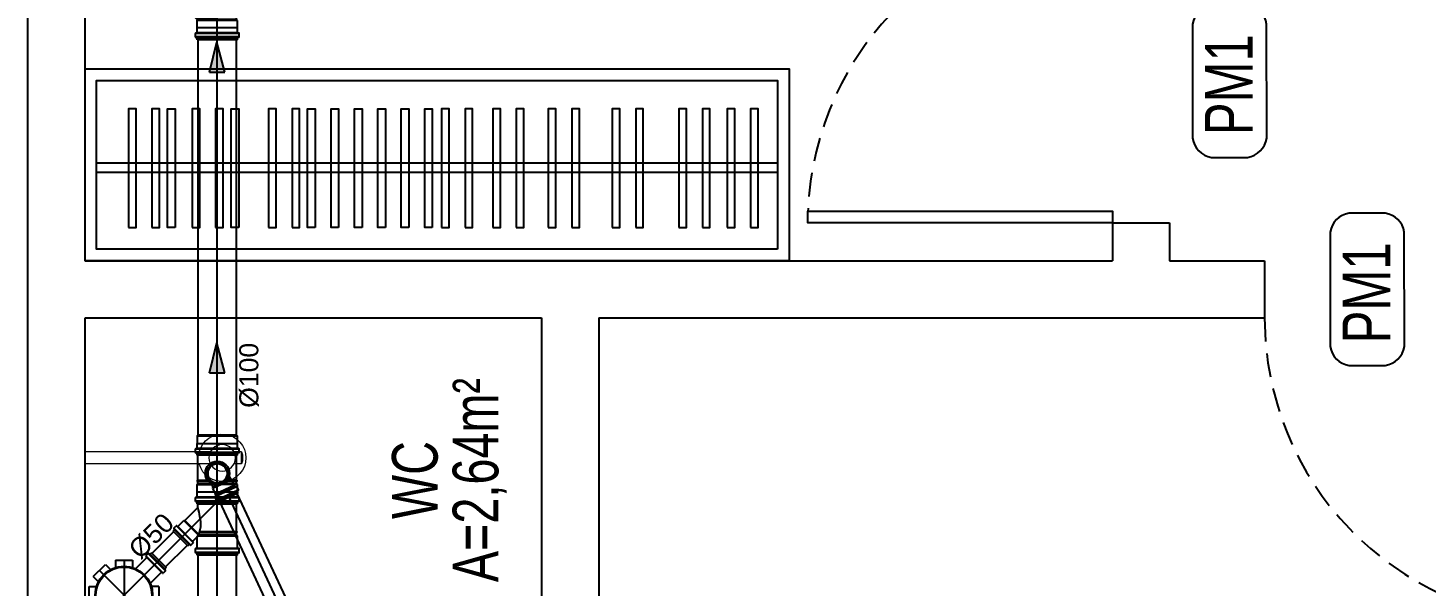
# Model space of a CAD drawing. Header units: millimetres. Extents: x 2502 to 4311, y 2007 to 3121.
# Drawn here: x 2699.3 to 2846.3, y 2387.5 to 2446.2 of the extents above; entities that cross this region are included whole.
import ezdxf
from ezdxf.enums import TextEntityAlignment as Align

# ---------------------------------------------------------------- set-up
doc = ezdxf.new("R2010")
doc.units = ezdxf.units.MM
doc.header["$LTSCALE"] = 20
doc.header["$MEASUREMENT"] = 0
doc.linetypes.add('CONTINU', pattern=[0])
doc.linetypes.add('HIDDEN2', pattern=[0.1875, 0.125, -0.0625])
for name, color, linetype in [('A-PEN-08', 8, 'CONTINUOUS'), ('AF', 5, 'CONTINUOUS'), ('E-txt-g', 3, 'CONTINUOUS'), ('Esgoto', 5, 'CONTINUOUS'), ('Texto-Tubos', 7, 'CONTINUOUS'), ('TigreCad', 3, 'CONTINUOUS'), ('Tinterno', 9, 'CONTINUOUS')]:
    doc.layers.add(name, color=color, linetype=linetype)
doc.layers.add('E-Lay-9', color=9, linetype='CONTINUOUS', lineweight=9)
doc.layers.add('E-Txt-W', color=7, linetype='CONTINUOUS', lineweight=20)
doc.styles.add('F2', font='swisscl.ttf')
doc.styles.add('REG60', font='romans.shx', dxfattribs={"width": 0.8, "height": 0.15})
doc.styles.add('REG80', font='romans.shx', dxfattribs={"width": 0.8, "height": 0.2})
doc.styles.add('TCTUBOS-TXT', font='arial.ttf')

# ---------------------------------------------------------------- blocks, each defined once
blk = doc.blocks.new('TXT-AMB75')
at = {"layer": 'E-txt-g', "style": 'REG80', "width": 0.8, "flags": 8}
blk.add_attdef('TXT', text='', height=0.2, dxfattribs=at).set_placement((0.0055, 0.2964), align=Align.CENTER)
at = {"layer": 'E-Txt-W', "style": 'REG60', "width": 0.8, "flags": 8}
blk.add_attdef('TXT', text='', height=0.15, dxfattribs=at).set_placement((0.0055, 0.0271), align=Align.CENTER)
blk = doc.blocks.new('27150012p')
at = {"layer": 'TigreCad'}
for p, q in [((-80.6, 48.8), (-48.8, 80.6)), ((-48.8, 80.6), (-35.1, 66.9)), ((-22.5, 91.5), (-22.5, 72.1)), ((-22.5, 91.5), (22.5, 91.5)), ((22.5, 91.5), (22.5, 72.1)), ((48.8, 80.6), (35.1, 66.9)), ((48.8, 80.6), (80.6, 48.8)), ((-80.6, 48.8), (-66.9, 35.1)), ((80.6, 48.8), (66.9, 35.1)), ((-91.5, -22.5), (-91.5, 22.5)), ((-91.5, 22.5), (-72.1, 22.5)), ((111.4, 27.4), (70.4, 27.4)), ((112.7, 30.9), (112.4, 28.3)), ((122.4, 31.8), (113.7, 31.8)), ((113.7, 30.8), (113.7, -30.8)), ((122.4, 30.8), (122.4, -30.8)), ((123.4, 31.1), (124.2, 28.1)), ((129.5, 27.4), (125.1, 27.4)), ((129.5, 27.4), (129.5, -27.4)), ((-91.5, -22.5), (-72.1, -22.5)), ((-80.6, -48.8), (-66.9, -35.1)), ((80.6, -48.8), (66.9, -35.1)), ((111.4, -27.4), (70.4, -27.4)), ((112.7, -30.9), (112.4, -28.3)), ((122.4, -31.8), (113.7, -31.8)), ((123.4, -31.1), (124.2, -28.1)), ((129.5, -27.4), (125.1, -27.4)), ((-48.8, -80.6), (-80.6, -48.8)), ((-48.8, -80.6), (-35.1, -66.9)), ((-22.5, -91.5), (-22.5, -72.1)), ((22.5, -91.5), (22.5, -72.1)), ((48.8, -80.6), (35.1, -66.9)), ((80.6, -48.8), (48.8, -80.6)), ((22.5, -91.5), (-22.5, -91.5))]:
    blk.add_line(p, q, dxfattribs=at)
blk.add_circle((0, 0), 75.5, dxfattribs=at)
for centre, start, end in [((111.4, 28.4), 270, 355), ((113.7, 30.8), 90, 175), ((122.4, 30.8), 15, 90), ((125.1, 28.4), 195, 270), ((111.4, -28.4), 5, 90), ((113.7, -30.8), 185, 270), ((122.4, -30.8), 270, 345), ((125.1, -28.4), 90, 165)]:
    blk.add_arc(centre, 1, start, end, dxfattribs=at)
at = {"layer": 'Tinterno'}
for p, q in [((112.4, 27.4), (112.4, -27.4)), ((124.4, 27.4), (124.4, -27.4))]:
    blk.add_line(p, q, dxfattribs=at)
blk.add_circle((0, 0), 73.5, dxfattribs=at)
blk = doc.blocks.new('26277469p')
at = {"layer": 'TigreCad'}
for p, q in [((78, 50.8), (6, 50.8)), ((78, 50.8), (78.1, 52.3)), ((78, -46.9), (78, 50.8)), ((78.1, -46.9), (78.1, 52.3)), ((81.1, 52.3), (78.1, 52.3)), ((81.1, -47.9), (81.1, 52.3)), ((81.2, 50.8), (81.1, 52.3)), ((81.2, -48), (81.2, 50.8)), ((87.4, 50.8), (81.2, 50.8)), ((89.8, 53.2), (87.4, 50.8)), ((89.8, -51.8), (89.8, 53.2)), ((121.7, 53.2), (89.8, 53.2)), ((122.9, 56.7), (122.7, 54.2)), ((133.3, 57.6), (123.9, 57.6)), ((123.9, 56.6), (123.9, -56.7)), ((133.3, 56.6), (133.3, -56.7)), ((134.3, 56.9), (135.1, 54)), ((140.5, 53.2), (136.1, 53.2)), ((140.5, 53.2), (140.5, -53.3)), ((14.9, -50.8), (6, -50.8)), ((49.6, -85.4), (14.9, -50.8)), ((49.6, -88.3), (87.3, -50.5)), ((106.9, -63.4), (63.4, -106.9)), ((113.6, -70.1), (70.1, -113.6)), ((103.4, -64.8), (93.6, -55)), ((121.7, -53.3), (94.3, -53.3)), ((106.8, -63.1), (104.8, -64.8)), ((114.4, -69.4), (108.2, -63.2)), ((114.5, -70.6), (113, -73.3)), ((122.9, -56.7), (122.7, -54.2)), ((133.3, -57.7), (123.9, -57.7)), ((134.3, -56.9), (135.1, -54)), ((140.5, -53.3), (136.1, -53.3)), ((49.6, -88.3), (49.6, -85.4)), ((64.8, -103.4), (49.6, -88.3)), ((63.1, -106.8), (64.8, -104.8)), ((69.4, -114.4), (63.2, -108.2)), ((116.2, -77.5), (77.5, -116.2)), ((116.2, -77.5), (113.1, -74.5)), ((70.6, -114.5), (73.3, -113)), ((77.5, -116.2), (74.5, -113.1))]:
    blk.add_line(p, q, dxfattribs=at)
blk.add_lwpolyline([(15.8, -51.2, -0.013476), (38.9, -47.1, -0.106485), (67.2, -44.2, -0.09207), (93.5, -53.8, -0.112954)], format="xyb", dxfattribs=at)
for centre, start, end in [((121.7, 54.2), 270, 355), ((123.9, 56.6), 90, 175), ((133.3, 56.6), 15, 90), ((136.1, 54.2), 195, 270), ((14.9, -51.8), 34.2682, 90), ((94.3, -54.3), 90, 225), ((104.1, -64.1), 225, 310), ((107.4, -63.9), 45, 130), ((113.8, -73.8), 150, 225), ((113.6, -70.1), 330, 45), ((121.7, -54.3), 5, 90), ((123.9, -56.7), 185, 270), ((133.3, -56.7), 270, 345), ((136.1, -54.3), 90, 165), ((63.9, -107.4), 140, 225), ((64.1, -104.1), 320, 45), ((70.1, -113.6), 225, 300), ((73.8, -113.8), 45, 120)]:
    blk.add_arc(centre, 1, start, end, dxfattribs=at)
at = {"layer": 'Tinterno'}
for p, q in [((6, 50.8), (6, -50.8)), ((87.4, -50.6), (87.4, 50.8)), ((122.6, 53.2), (122.6, -53.3)), ((135.3, 53.2), (135.3, -53.3)), ((85.3, -49.6), (49.6, -85.4)), ((104.1, -65.4), (65.4, -104.1)), ((112.6, -73.9), (73.9, -112.6))]:
    blk.add_line(p, q, dxfattribs=at)
blk = doc.blocks.new('trn1050s')
at = {"layer": 'TigreCad'}
for p, q in [((-80.4, -53.3), (-80.4, 53.3)), ((-80.4, 53.3), (-76, 53.3)), ((-74.2, 56.9), (-75, 54)), ((-73.2, 57.7), (-63.8, 57.7)), ((-73.2, -56.6), (-73.2, 56.7)), ((-63.8, -56.6), (-63.8, 56.7)), ((-62.8, 56.7), (-62.6, 54.2)), ((-61.6, 53.3), (-49.5, 53.3)), ((-49.5, -53.3), (-49.5, 53.3)), ((-49.5, 53.3), (-49.2, 53)), ((-49.2, 53), (-29.5, 53)), ((-29.5, 53), (-29.5, 11.9)), ((-29.5, 53), (-27.3, 50.8)), ((-27.3, 50.8), (-21.1, 50.8)), ((-21.1, 50.8), (-21, 52.3)), ((-21, 52.3), (-21, 23.9)), ((-21, 52.3), (-18, 52.3)), ((-18, 52.3), (-18, 26.2)), ((-17.9, 50.8), (-18, 52.3)), ((-17.9, 50.8), (47.6, 50.8)), ((-29.5, -53), (-29.5, -11.9)), ((-21, -52.3), (-21, -23.9)), ((-18, -52.3), (-18, -26.2)), ((-80.4, -53.3), (-76, -53.3)), ((-74.2, -56.9), (-75, -54)), ((-73.2, -57.6), (-63.8, -57.6)), ((-62.8, -56.7), (-62.6, -54.2)), ((-61.6, -53.3), (-49.5, -53.3)), ((-49.5, -53.3), (-49.2, -53)), ((-49.2, -53), (-29.5, -53)), ((-29.5, -53), (-27.3, -50.8)), ((-27.3, -50.8), (-21.1, -50.8)), ((-21.1, -50.8), (-21, -52.3)), ((-21, -52.3), (-18, -52.3)), ((-17.9, -50.8), (-18, -52.3)), ((-17.9, -50.8), (47.6, -50.8))]:
    blk.add_line(p, q, dxfattribs=at)
for radius in [31.8, 25.6]:
    blk.add_circle((0, 0), radius, dxfattribs=at)
for centre, start, end in [((-76, 54.2), 270, 345), ((-73.2, 56.7), 90, 165), ((-63.8, 56.7), 5, 90), ((-61.6, 54.2), 185, 270), ((-76, -54.2), 15, 90), ((-73.2, -56.6), 195, 270), ((-63.8, -56.6), 270, 355), ((-61.6, -54.2), 90, 175)]:
    blk.add_arc(centre, 1, start, end, dxfattribs=at)
at = {"layer": 'Tinterno'}
for p, q in [((-75.2, -53.3), (-75.2, 53.3)), ((-62.5, -53.3), (-62.5, 53.3)), ((-49.2, -53), (-49.2, 53)), ((-27.3, 50.8), (-27.3, 16.3)), ((-21.1, 50.8), (-21.1, 23.8)), ((-17.9, 50.8), (-17.9, 26.3)), ((47.6, -50.8), (47.6, 50.8)), ((-27.3, -50.8), (-27.3, -16.3)), ((-21.1, -50.8), (-21.1, -23.8)), ((-17.9, -50.8), (-17.9, -26.3))]:
    blk.add_line(p, q, dxfattribs=at)
blk.add_circle((0, 0), 27.3, dxfattribs=at)
blk = doc.blocks.new('j9n50d')
at = {"layer": 'TigreCad'}
for p, q in [((28.5, 25.4), (0, 25.4)), ((30.3, 27.2), (28.5, 25.4)), ((30.3, -27.1), (30.3, 27.2)), ((47.1, 27.2), (30.3, 27.2)), ((47.3, 27.4), (47.1, 27.2)), ((47.1, -27.1), (47.1, 27.2)), ((51.9, 27.4), (47.3, 27.4)), ((53.2, 30.9), (52.9, 28.3)), ((53.4, 30.8), (53.4, -30.8)), ((62.9, 31.8), (54.2, 31.8)), ((62.9, 30.8), (62.9, -30.8)), ((63.9, 31.1), (64.7, 28.1)), ((70, 27.4), (65.6, 27.4)), ((70, 27.4), (70, -27.4)), ((28.5, -25.3), (0, -25.3)), ((30.3, -27.1), (28.5, -25.3)), ((47.1, -27.1), (30.3, -27.1)), ((47.3, -27.4), (47.1, -27.1)), ((51.9, -27.4), (47.3, -27.4)), ((53.2, -30.9), (52.9, -28.3)), ((62.9, -31.8), (54.2, -31.8)), ((63.9, -31.1), (64.7, -28.1)), ((70, -27.4), (65.6, -27.4))]:
    blk.add_line(p, q, dxfattribs=at)
for centre, radius, start, end in [((0, 0), 25.4, 90, 270), ((51.9, 28.4), 1, 270, 355), ((54.2, 30.8), 1, 90, 175), ((62.9, 30.8), 1, 15, 90), ((65.6, 28.4), 1, 195, 270), ((51.9, -28.4), 1, 5, 90), ((54.2, -30.8), 1, 185, 270), ((62.9, -30.8), 1, 270, 345), ((65.6, -28.4), 1, 90, 165)]:
    blk.add_arc(centre, radius, start, end, dxfattribs=at)
at = {"layer": 'Tinterno'}
for p, q in [((28.5, -25.3), (28.5, 25.4)), ((47.3, -27.4), (47.3, 27.4)), ((52.9, 27.4), (52.9, -27.4)), ((64.9, 27.4), (64.9, -27.4))]:
    blk.add_line(p, q, dxfattribs=at)
blk = doc.blocks.new('11031030p')
at = {"layer": 'TigreCad'}
for p, q in [((0, -53.3), (0, 53.2)), ((0, 53.2), (4.4, 53.2)), ((6.2, 56.9), (5.4, 54)), ((7.2, 57.6), (16.6, 57.6)), ((7.2, -56.7), (7.2, 56.6)), ((16.6, -56.7), (16.6, 56.6)), ((17.6, 56.7), (17.8, 54.2)), ((18.8, 53.2), (30.9, 53.2)), ((30.9, 53.2), (31.2, 53)), ((50.9, 53), (31.2, 53)), ((50.9, 53), (53.1, 50.8)), ((53.1, -50.8), (53.1, 50.8)), ((0, -53.3), (4.4, -53.3)), ((6.2, -56.9), (5.4, -54)), ((7.2, -57.7), (16.6, -57.7)), ((17.6, -56.7), (17.8, -54.2)), ((18.8, -53.3), (30.9, -53.3)), ((30.9, -53.3), (31.2, -53)), ((31.2, -53), (50.9, -53)), ((50.9, -53), (53.1, -50.8))]:
    blk.add_line(p, q, dxfattribs=at)
for centre, start, end in [((4.4, 54.2), 270, 345), ((7.2, 56.6), 90, 165), ((16.6, 56.6), 5, 90), ((18.8, 54.2), 185, 270), ((4.4, -54.2), 15, 90), ((7.2, -56.7), 195, 270), ((16.6, -56.7), 270, 355), ((18.8, -54.2), 90, 175)]:
    blk.add_arc(centre, 1, start, end, dxfattribs=at)
at = {"layer": 'Tinterno'}
for p, q in [((5.2, -53.3), (5.2, 53.2)), ((17.9, -53.3), (17.9, 53.2)), ((30.9, 53.2), (30.9, -53.3)), ((31.2, 53), (31.2, -53)), ((50.9, 53), (50.9, -53))]:
    blk.add_line(p, q, dxfattribs=at)
blk = doc.blocks.new('j4n100p')
at = {"layer": 'TigreCad'}
for p, q in [((9.8, 50.8), (9.9, 52.3)), ((9.8, 50.8), (9.8, 0)), ((12.9, 52.3), (9.9, 52.3)), ((9.9, 52.3), (9.9, 0)), ((13, 50.8), (12.9, 52.3)), ((12.9, 52.3), (12.9, 0)), ((19.2, 50.8), (13, 50.8)), ((13, 50.8), (13, 0)), ((21.4, 53), (19.2, 50.8)), ((41.1, 53), (21.4, 53)), ((21.4, 53), (21.4, -53)), ((41.4, 53.2), (41.1, 53)), ((41.1, 53), (41.1, -53)), ((53.5, 53.2), (41.4, 53.2)), ((41.4, 53.2), (41.4, -53.3)), ((54.7, 56.7), (54.5, 54.2)), ((65.1, 57.7), (55.7, 57.7)), ((55.7, 56.7), (55.7, -56.6)), ((65.1, 56.7), (65.1, -56.6)), ((66.1, 56.9), (66.9, 54)), ((72.3, 53.2), (67.9, 53.2)), ((72.3, 53.2), (72.3, -53.3)), ((-48.8, 23.1), (-58.1, 13.7)), ((9.8, -54.2), (9.8, 0)), ((13, -56), (13, 0)), ((19.1, -52.8), (13.7, -58.1)), ((21.4, -53), (21.2, -52.8)), ((41.1, -53), (21.4, -53)), ((41.4, -53.3), (41.1, -53)), ((53.5, -53.3), (41.4, -53.3)), ((54.7, -56.7), (54.5, -54.2)), ((65.1, -57.6), (55.7, -57.6)), ((66.1, -56.9), (66.9, -54)), ((72.3, -53.3), (67.9, -53.3))]:
    blk.add_line(p, q, dxfattribs=at)
for centre, radius, start, end in [((20.1, -45.8), 97.2, 96.0987, 135), ((53.5, 54.2), 1, 270, 355), ((55.7, 56.7), 1, 90, 175), ((65.1, 56.7), 1, 15, 90), ((67.9, 54.2), 1, 195, 270), ((20.1, -53.8), 1.5, 45, 135), ((53.5, -54.2), 1, 5, 90), ((55.7, -56.6), 1, 185, 270), ((65.1, -56.6), 1, 270, 345), ((67.9, -54.2), 1, 90, 165)]:
    blk.add_arc(centre, radius, start, end, dxfattribs=at)
at = {"layer": 'Tinterno'}
for p, q in [((19.2, 50.8), (19.2, -52.7)), ((54.4, 53.2), (54.4, -53.3)), ((67.1, 53.2), (67.1, -53.3)), ((13.7, -58.1), (-58.1, 13.7)), ((9.9, -54.3), (9.9, 0)), ((12.9, -53.3), (12.9, 0))]:
    blk.add_line(p, q, dxfattribs=at)
blk = doc.blocks.new('Chuveiro')
at = {"layer": 'E-Lay-9', "color": 8}
for p, q in [((-0.0311, 0.0156), (-0.3604, 0.0156)), ((0.0509, 0.0156), (0.0311, 0.0156)), ((0.0509, 0.0156), (0.0509, -0.0156)), ((-0.0311, -0.0156), (-0.3604, -0.0156)), ((0.0509, -0.0156), (0.0311, -0.0156))]:
    blk.add_line(p, q, dxfattribs=at)
blk.add_circle((0, 0), 0.0348, dxfattribs=at)
for centre, radius, start, end in [((0, 0), 0.0624, 194.4775, 165.5225), ((0.0093, 0), 0.0444, 339.4266, 20.5734)]:
    blk.add_arc(centre, radius, start, end, dxfattribs=at)

msp = doc.modelspace()

# ---------------------------------------------------------------- hatches: boundary and pattern name
at = {"layer": 'AF'}
h = msp.add_hatch(color=256, dxfattribs=at)
h.paths.add_polyline_path([(2719.15, 2444.72), (2719.18, 2441.58), (2719.98, 2441.59)])
h.paths.add_polyline_path([(2719.15, 2444.72), (2718.38, 2441.57), (2719.18, 2441.58)])
h = msp.add_hatch(color=256, dxfattribs=at)
h.paths.add_polyline_path([(2719.15, 2444.72), (2719.18, 2441.58), (2719.98, 2441.59)])
h.paths.add_polyline_path([(2719.15, 2444.72), (2718.38, 2441.57), (2719.18, 2441.58)])
h = msp.add_hatch(color=256, dxfattribs=at)
h.paths.add_polyline_path([(2719.15, 2413.11), (2719.18, 2409.97), (2719.98, 2409.97)])
h.paths.add_polyline_path([(2719.15, 2413.11), (2718.38, 2409.96), (2719.18, 2409.97)])
h = msp.add_hatch(color=256, dxfattribs=at)
h.paths.add_polyline_path([(2719.15, 2413.11), (2719.18, 2409.97), (2719.98, 2409.97)])
h.paths.add_polyline_path([(2719.15, 2413.11), (2718.38, 2409.96), (2719.18, 2409.97)])

# ---------------------------------------------------------------- linework, layer by layer
at = {"layer": 'A-PEN-08', "linetype": 'Continuous', "ltscale": 0.35}
for p, q in [((2699.28, 2277.75), (2699.28, 2457.85)), ((2699.28, 2277.75), (2699.28, 2457.85)), ((2705.28, 2421.75), (2705.28, 2457.85)), ((2705.28, 2421.75), (2705.28, 2457.85)), ((2813.28, 2425.75), (2813.28, 2421.75)), ((2813.28, 2425.75), (2819.28, 2425.75)), ((2813.28, 2425.75), (2813.28, 2421.75)), ((2813.28, 2425.75), (2819.28, 2425.75)), ((2819.28, 2425.75), (2819.28, 2421.75)), ((2819.28, 2425.75), (2819.28, 2421.75)), ((2705.28, 2421.75), (2813.28, 2421.75)), ((2705.28, 2421.75), (2813.28, 2421.75)), ((2819.28, 2421.75), (2829.28, 2421.75)), ((2819.28, 2421.75), (2829.28, 2421.75)), ((2829.28, 2421.75), (2829.28, 2415.75)), ((2829.28, 2421.75), (2829.28, 2415.75)), ((2705.28, 2327.75), (2705.28, 2415.75)), ((2705.28, 2415.75), (2753.28, 2415.75)), ((2705.28, 2327.75), (2705.28, 2415.75)), ((2705.28, 2415.75), (2753.28, 2415.75)), ((2753.28, 2415.75), (2753.28, 2327.75)), ((2753.28, 2415.75), (2753.28, 2327.75)), ((2759.28, 2415.75), (2829.28, 2415.75)), ((2759.28, 2415.75), (2759.28, 2321.75)), ((2759.28, 2415.75), (2829.28, 2415.75)), ((2759.28, 2415.75), (2759.28, 2321.75))]:
    msp.add_line(p, q, dxfattribs=at)
at = {"layer": 'A-PEN-08'}
for p, q in [((2778.09, 2432.01), (2706.48, 2432.01)), ((2778.09, 2432.01), (2706.48, 2432.01)), ((2778.09, 2431.01), (2706.48, 2431.01)), ((2778.09, 2431.01), (2706.48, 2431.01))]:
    msp.add_line(p, q, dxfattribs=at)
at = {"layer": 'A-PEN-08', "linetype": 'Continuous'}
for points in [[(2823.71, 2448.63, 0.331371), (2821.71, 2446.63), (2821.72, 2434.62, 0.332506), (2823.71, 2432.62), (2827.5, 2432.62, 0.330378), (2829.51, 2434.62), (2829.5, 2446.63, 0.331371), (2827.5, 2448.63)], [(2823.71, 2448.63, 0.331371), (2821.71, 2446.63), (2821.72, 2434.62, 0.332506), (2823.71, 2432.62), (2827.5, 2432.62, 0.330378), (2829.51, 2434.62), (2829.5, 2446.63, 0.331371), (2827.5, 2448.63)], [(2838.18, 2426.75, 0.331371), (2836.18, 2424.75), (2836.19, 2412.74, 0.332506), (2838.18, 2410.74), (2841.96, 2410.74, 0.330378), (2843.98, 2412.74), (2843.96, 2424.75, 0.331371), (2841.96, 2426.75)], [(2838.18, 2426.75, 0.331371), (2836.18, 2424.75), (2836.19, 2412.74, 0.332506), (2838.18, 2410.74), (2841.96, 2410.74, 0.330378), (2843.98, 2412.74), (2843.96, 2424.75, 0.331371), (2841.96, 2426.75)]]:
    msp.add_lwpolyline(points, format="xyb", close=True, dxfattribs=at)
at = {"layer": 'A-PEN-08'}
for points in [[(2779.29, 2421.75), (2705.28, 2421.75), (2705.28, 2441.91), (2779.29, 2441.91)], [(2779.29, 2421.75), (2705.28, 2421.75), (2705.28, 2441.91), (2779.29, 2441.91)], [(2778.09, 2422.95), (2706.48, 2422.95), (2706.48, 2440.71), (2778.09, 2440.71)], [(2778.09, 2422.95), (2706.48, 2422.95), (2706.48, 2440.71), (2778.09, 2440.71)], [(2709.85, 2425.25), (2710.65, 2425.25), (2710.65, 2437.72), (2709.85, 2437.72)], [(2709.85, 2425.25), (2710.65, 2425.25), (2710.65, 2437.72), (2709.85, 2437.72)], [(2712.31, 2425.25), (2713.11, 2425.25), (2713.11, 2437.72), (2712.31, 2437.72)], [(2712.31, 2425.25), (2713.11, 2425.25), (2713.11, 2437.72), (2712.31, 2437.72)], [(2714.75, 2425.25), (2713.95, 2425.25), (2713.95, 2437.72), (2714.75, 2437.72)], [(2714.75, 2425.25), (2713.95, 2425.25), (2713.95, 2437.72), (2714.75, 2437.72)]]:
    msp.add_lwpolyline(points, close=True, dxfattribs=at)
at = {"layer": 'A-PEN-08', "ltscale": 0.5}
for points in [[(2716.54, 2425.25), (2717.34, 2425.25), (2717.34, 2437.72), (2716.54, 2437.72)], [(2716.54, 2425.25), (2717.34, 2425.25), (2717.34, 2437.72), (2716.54, 2437.72)], [(2719.01, 2425.25), (2719.81, 2425.25), (2719.81, 2437.72), (2719.01, 2437.72)], [(2719.01, 2425.25), (2719.81, 2425.25), (2719.81, 2437.72), (2719.01, 2437.72)], [(2721.45, 2425.25), (2720.65, 2425.25), (2720.65, 2437.72), (2721.45, 2437.72)], [(2721.45, 2425.25), (2720.65, 2425.25), (2720.65, 2437.72), (2721.45, 2437.72)], [(2724.58, 2425.25), (2725.38, 2425.25), (2725.38, 2437.72), (2724.58, 2437.72)], [(2724.58, 2425.25), (2725.38, 2425.25), (2725.38, 2437.72), (2724.58, 2437.72)], [(2727.04, 2425.25), (2727.84, 2425.25), (2727.84, 2437.72), (2727.04, 2437.72)], [(2727.04, 2425.25), (2727.84, 2425.25), (2727.84, 2437.72), (2727.04, 2437.72)], [(2729.48, 2425.25), (2728.68, 2425.25), (2728.68, 2437.72), (2729.48, 2437.72)], [(2729.48, 2425.25), (2728.68, 2425.25), (2728.68, 2437.72), (2729.48, 2437.72)], [(2731.94, 2425.25), (2731.14, 2425.25), (2731.14, 2437.72), (2731.94, 2437.72)], [(2731.94, 2425.25), (2731.14, 2425.25), (2731.14, 2437.72), (2731.94, 2437.72)], [(2734.41, 2425.25), (2733.61, 2425.25), (2733.61, 2437.72), (2734.41, 2437.72)], [(2734.41, 2425.25), (2733.61, 2425.25), (2733.61, 2437.72), (2734.41, 2437.72)], [(2736.87, 2425.25), (2736.07, 2425.25), (2736.07, 2437.72), (2736.87, 2437.72)], [(2736.87, 2425.25), (2736.07, 2425.25), (2736.07, 2437.72), (2736.87, 2437.72)], [(2739.33, 2425.25), (2738.53, 2425.25), (2738.53, 2437.72), (2739.33, 2437.72)], [(2739.33, 2425.25), (2738.53, 2425.25), (2738.53, 2437.72), (2739.33, 2437.72)], [(2741.79, 2425.25), (2740.99, 2425.25), (2740.99, 2437.72), (2741.79, 2437.72)], [(2741.79, 2425.25), (2740.99, 2425.25), (2740.99, 2437.72), (2741.79, 2437.72)], [(2742.77, 2425.25), (2743.57, 2425.25), (2743.57, 2437.72), (2742.77, 2437.72)], [(2742.77, 2425.25), (2743.57, 2425.25), (2743.57, 2437.72), (2742.77, 2437.72)], [(2745.23, 2425.25), (2746.03, 2425.25), (2746.03, 2437.72), (2745.23, 2437.72)], [(2745.23, 2425.25), (2746.03, 2425.25), (2746.03, 2437.72), (2745.23, 2437.72)], [(2748.16, 2425.25), (2748.96, 2425.25), (2748.96, 2437.72), (2748.16, 2437.72)], [(2748.16, 2425.25), (2748.96, 2425.25), (2748.96, 2437.72), (2748.16, 2437.72)], [(2750.62, 2425.25), (2751.42, 2425.25), (2751.42, 2437.72), (2750.62, 2437.72)], [(2750.62, 2425.25), (2751.42, 2425.25), (2751.42, 2437.72), (2750.62, 2437.72)], [(2753.98, 2425.25), (2754.78, 2425.25), (2754.78, 2437.72), (2753.98, 2437.72)], [(2753.98, 2425.25), (2754.78, 2425.25), (2754.78, 2437.72), (2753.98, 2437.72)], [(2756.45, 2425.25), (2757.25, 2425.25), (2757.25, 2437.72), (2756.45, 2437.72)], [(2756.45, 2425.25), (2757.25, 2425.25), (2757.25, 2437.72), (2756.45, 2437.72)], [(2760.7, 2425.25), (2761.5, 2425.25), (2761.5, 2437.72), (2760.7, 2437.72)], [(2760.7, 2425.25), (2761.5, 2425.25), (2761.5, 2437.72), (2760.7, 2437.72)], [(2763.17, 2425.25), (2763.97, 2425.25), (2763.97, 2437.72), (2763.17, 2437.72)], [(2763.17, 2425.25), (2763.97, 2425.25), (2763.97, 2437.72), (2763.17, 2437.72)], [(2767.72, 2425.25), (2768.52, 2425.25), (2768.52, 2437.72), (2767.72, 2437.72)], [(2767.72, 2425.25), (2768.52, 2425.25), (2768.52, 2437.72), (2767.72, 2437.72)], [(2770.18, 2425.25), (2770.98, 2425.25), (2770.98, 2437.72), (2770.18, 2437.72)], [(2770.18, 2425.25), (2770.98, 2425.25), (2770.98, 2437.72), (2770.18, 2437.72)], [(2772.78, 2425.25), (2773.58, 2425.25), (2773.58, 2437.72), (2772.78, 2437.72)], [(2772.78, 2425.25), (2773.58, 2425.25), (2773.58, 2437.72), (2772.78, 2437.72)], [(2775.24, 2425.25), (2776.04, 2425.25), (2776.04, 2437.72), (2775.24, 2437.72)], [(2775.24, 2425.25), (2776.04, 2425.25), (2776.04, 2437.72), (2775.24, 2437.72)]]:
    msp.add_lwpolyline(points, close=True, dxfattribs=at)
at = {"layer": 'A-PEN-08', "linetype": 'CONTINU'}
msp.add_lwpolyline([(2813.28, 2425.75), (2781.28, 2425.75), (2781.28, 2426.95), (2813.28, 2426.95)], close=True, dxfattribs=at)
msp.add_lwpolyline([(2813.28, 2425.75), (2781.28, 2425.75), (2781.28, 2426.95), (2813.28, 2426.95)], close=True, dxfattribs=at)
at = {"layer": 'A-PEN-08', "linetype": 'HIDDEN2'}
for centre, start, end in [((2813.28, 2425.72), 90, 177.8106), ((2813.28, 2425.72), 90, 177.8106), ((2861.31, 2415.75), 180, 267.8106), ((2861.31, 2415.75), 180, 267.8106)]:
    msp.add_arc(centre, 32.02, start, end, dxfattribs=at)
at = {"layer": 'AF'}
for p, q in [((2718.38, 2441.57), (2719.15, 2444.72)), ((2718.38, 2441.57), (2719.15, 2444.72)), ((2719.98, 2441.59), (2719.15, 2444.72)), ((2719.98, 2441.59), (2719.15, 2444.72)), ((2718.38, 2441.57), (2719.98, 2441.59)), ((2718.38, 2441.57), (2719.98, 2441.59)), ((2718.38, 2409.96), (2719.15, 2413.11)), ((2718.38, 2409.96), (2719.15, 2413.11)), ((2719.98, 2409.97), (2719.15, 2413.11)), ((2719.98, 2409.97), (2719.15, 2413.11)), ((2718.38, 2409.96), (2719.98, 2409.97)), ((2718.38, 2409.96), (2719.98, 2409.97))]:
    msp.add_line(p, q, dxfattribs=at)
at = {"layer": 'Esgoto', "linetype": 'Continuous'}
for p, q in [((2719.19, 2369.58), (2719.19, 2447.88)), ((2719.19, 2369.58), (2719.19, 2447.88)), ((2706.79, 2384.01), (2719.19, 2396.41)), ((2706.79, 2384.01), (2719.19, 2396.41)), ((2709.41, 2390.26), (2709.41, 2382.94)), ((2709.41, 2390.26), (2709.41, 2382.94)), ((2712, 2384.01), (2706.82, 2389.19)), ((2712, 2384.01), (2706.82, 2389.19))]:
    msp.add_line(p, q, dxfattribs=at)
at = {"layer": 'Esgoto'}
msp.add_line((2751.37, 2330.37), (2720.45, 2396.89), dxfattribs=at)
msp.add_line((2751.37, 2330.37), (2720.45, 2396.89), dxfattribs=at)
at = {"layer": 'TigreCad'}
for p, q in [((2717.16, 2403.42), (2717.16, 2444.99)), ((2717.16, 2403.42), (2717.16, 2444.99)), ((2721.22, 2403.42), (2721.22, 2444.99)), ((2721.22, 2403.42), (2721.22, 2444.99)), ((2752.29, 2330.8), (2721.29, 2397.28)), ((2752.29, 2330.8), (2721.29, 2397.28)), ((2750.45, 2329.95), (2719.45, 2396.43)), ((2750.45, 2329.95), (2719.45, 2396.43)), ((2712.32, 2390.98), (2714.6, 2393.26)), ((2712.32, 2390.98), (2714.6, 2393.26)), ((2713.75, 2389.55), (2716.03, 2391.82)), ((2713.75, 2389.55), (2716.03, 2391.82)), ((2717.16, 2373.73), (2717.16, 2390.79)), ((2717.16, 2373.73), (2717.16, 2390.79)), ((2721.22, 2374.1), (2721.22, 2390.79)), ((2721.22, 2374.1), (2721.22, 2390.79))]:
    msp.add_line(p, q, dxfattribs=at)

# ---------------------------------------------------------------- block references
at = {"layer": 'A-PEN-08'}
ref = msp.add_blockref('TXT-AMB75', (2750.99, 2398.54), dxfattribs=dict(at, xscale=29.16, yscale=29.16, zscale=29.16, rotation=89.99999999999999))
ref.add_attrib('TXT', 'WC', dxfattribs={"layer": 'E-txt-g', "color": 2, "height": 4.8, "rotation": 90, "style": 'F2'}).set_placement((2742.35, 2398.69), align=Align.CENTER)
ref.add_attrib('TXT', 'A=2,64m²', dxfattribs={"layer": 'E-Txt-W', "height": 4.8, "rotation": 90, "style": 'F2'}).set_placement((2748.73, 2398.69), align=Align.CENTER)
ref = msp.add_blockref('TXT-AMB75', (2750.99, 2398.54), dxfattribs=dict(at, xscale=29.16, yscale=29.16, zscale=29.16, rotation=89.99999999999999))
ref.add_attrib('TXT', 'WC', dxfattribs={"layer": 'E-txt-g', "color": 2, "height": 4.8, "rotation": 90, "style": 'F2'}).set_placement((2742.35, 2398.69), align=Align.CENTER)
ref.add_attrib('TXT', 'A=2,64m²', dxfattribs={"layer": 'E-Txt-W', "height": 4.8, "rotation": 90, "style": 'F2'}).set_placement((2748.73, 2398.69), align=Align.CENTER)
at = {"layer": 'A-PEN-08', "xscale": -40, "yscale": 40, "zscale": 40, "rotation": 180}
msp.add_blockref('Chuveiro', (2719.7, 2401.02), dxfattribs=at)
msp.add_blockref('Chuveiro', (2719.7, 2401.02), dxfattribs=at)
at = {"layer": 'Esgoto', "xscale": 0.04, "yscale": 0.04, "zscale": 0.04, "rotation": 90}
msp.add_blockref('11031030p', (2719.19, 2401.29), dxfattribs=at)
msp.add_blockref('11031030p', (2719.19, 2401.29), dxfattribs=at)
at = {"layer": 'TigreCad', "xscale": 0.04, "yscale": 0.04, "zscale": 0.04}
for name, p, rotation in [('j4n100p', (2719.19, 2447.88), 270), ('j4n100p', (2719.19, 2447.88), 270), ('trn1050s', (2719.19, 2399.39), 90), ('trn1050s', (2719.19, 2399.39), 90), ('j9n50d', (2719.19, 2399.39), 294.9994204448241), ('j9n50d', (2719.19, 2399.39), 294.9994204448241), ('26277469p', (2719.19, 2396.41), 270), ('26277469p', (2719.19, 2396.41), 270), ('27150012p', (2709.37, 2386.6), 44.99999999999999), ('27150012p', (2709.37, 2386.6), 44.99999999999999)]:
    msp.add_blockref(name, p, dxfattribs=dict(at, rotation=rotation))

# ---------------------------------------------------------------- texts
at = {"layer": 'A-PEN-08', "linetype": 'Continuous', "style": 'F2'}
for p in [(2823.01, 2434.95), (2823.01, 2434.95), (2837.48, 2413.07), (2837.48, 2413.07)]:
    msp.add_text('PM1', height=5.035, rotation=90, dxfattribs=at).set_placement(p, align=Align.TOP_LEFT)
at = {"layer": 'Texto-Tubos', "style": 'TCTUBOS-TXT'}
for s, rotation, p in [('%%C100', 90, (2723.5, 2409.7)), ('%%C100', 90, (2723.5, 2409.7)), ('%%C50', 45, (2712.94, 2392.12)), ('%%C50', 45, (2712.94, 2392.12))]:
    msp.add_text(s, height=2, rotation=rotation, dxfattribs=at).set_placement(p, align=Align.CENTER)

doc.saveas('drawing.dxf')
